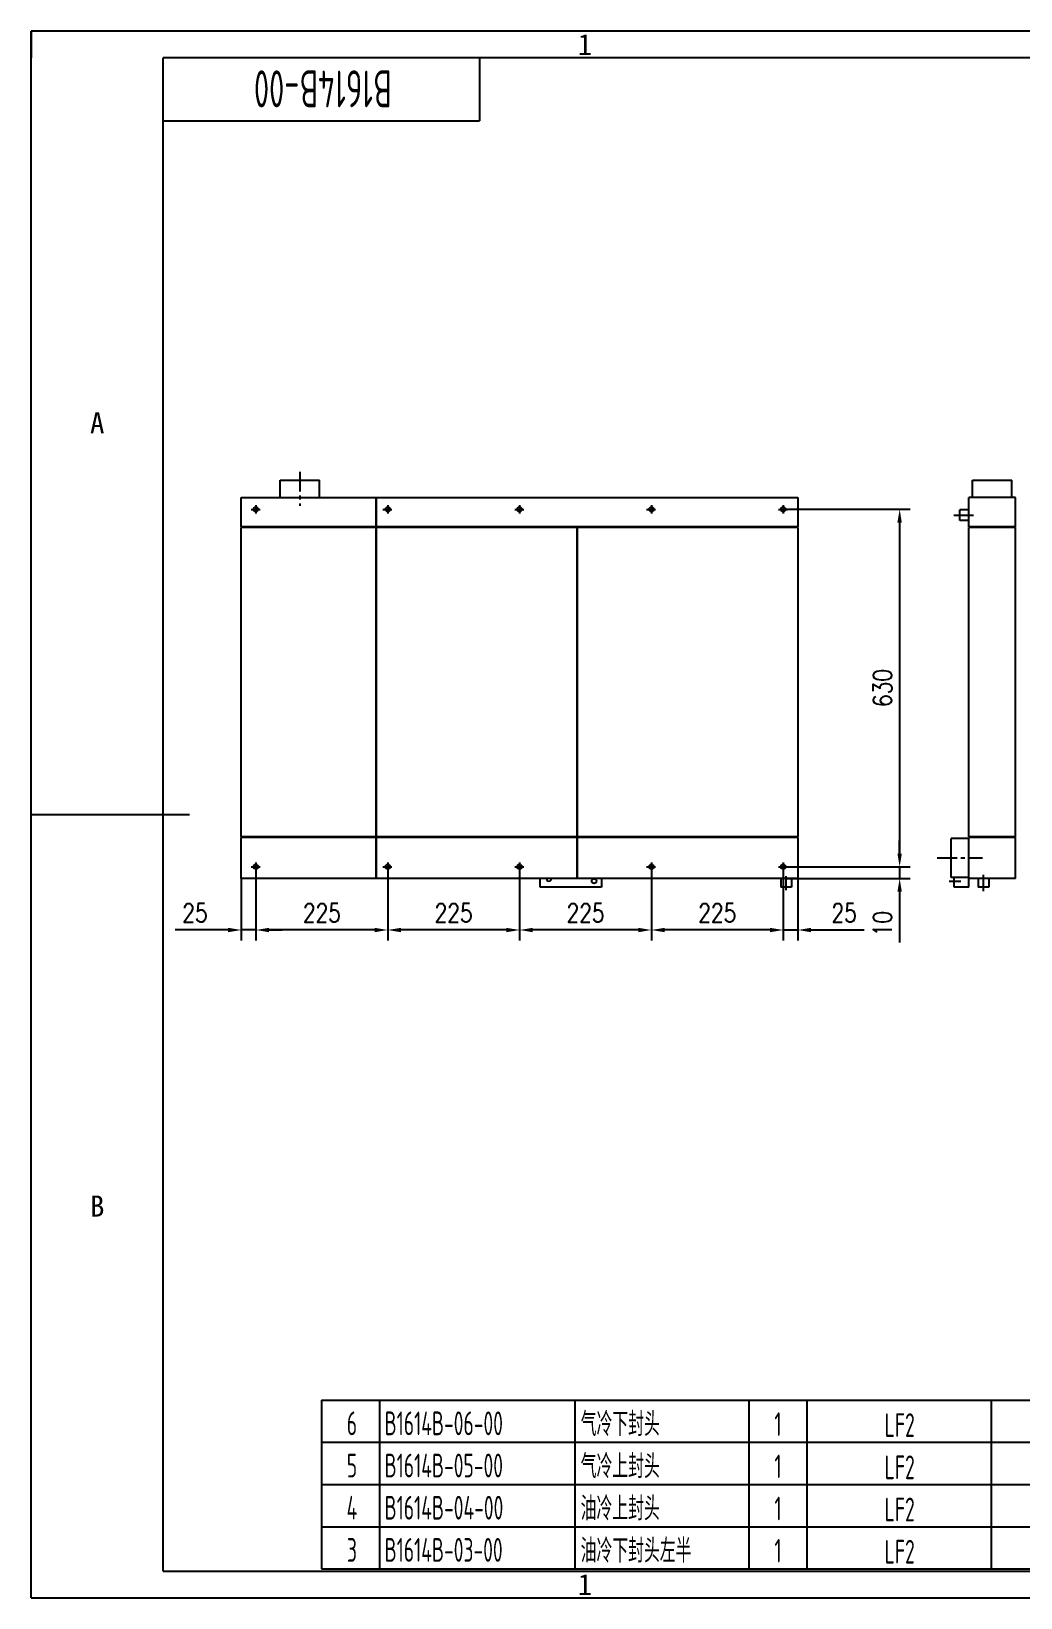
# Model space of a CAD drawing. Extents: x -225 to 3555, y -45 to 2628.
# Drawn here: x -225 to 1464, y -45 to 2628 of the extents above; entities that cross this region are included whole.
import ezdxf
from ezdxf.enums import TextEntityAlignment as Align

# ---------------------------------------------------------------- set-up
doc = ezdxf.new("R2010")
doc.units = 0
doc.header["$LTSCALE"] = 90
doc.linetypes.add('CENTER', pattern=[0.6, 0.375, -0.075, 0.075, -0.075])
doc.layers.get('0').update_dxf_attribs({"linetype": 'CONTINUOUS'})
doc.layers.get('Defpoints').update_dxf_attribs({"linetype": 'CONTINUOUS'})
for name, color, linetype in [('1轮廓实线层', 7, 'CONTINUOUS'), ('2细线层', 4, 'CONTINUOUS'), ('3中心线层', 1, 'CENTER'), ('6文字层', 3, 'CONTINUOUS'), ('7标注层', 4, 'CONTINUOUS'), ('图框层', 7, 'CONTINUOUS')]:
    doc.layers.add(name, color=color, linetype=linetype)
doc.styles.add('PC_TEXTSTYLE', font='isocp.shx', dxfattribs={"width": 0.8, "bigfont": 'hzfs.shx'})
doc.styles.add('TEXTSTYLE_0', font='txt', dxfattribs={"width": 0.8})
doc.styles.add('TH_GBDIM', font='romans.shx', dxfattribs={"width": 0.8, "bigfont": 'gbcbig.shx'})
doc.dimstyles.new('TH_GBDIM', dxfattribs={"dimscale": 9, "dimtxt": 3.5, "dimasz": 2.5, "dimexe": 2, "dimexo": 0, "dimgap": 1.5, "dimtad": 1, "dimdec": 1, "dimzin": 0, "dimdsep": 46, "dimtxsty": 'TH_GBDIM', "dimcen": 2.5, "dimclrd": 130, "dimclre": 130, "dimclrt": 3, "dimadec": 0, "dimazin": 0, "dimtfac": 0.714286, "dimtdec": 1, "dimtmove": 0, "dimatfit": 3, "dimfxl": 0, "dimtzin": 0, "dimlwd": -1, "dimlwe": -1, "dimarcsym": 0})

# ---------------------------------------------------------------- blocks, each defined once
blk = doc.blocks.new('*D5')
at = {"color": 130}
for p, q in [((133.4, 1182.3), (133.4, 1076.4)), ((158.4, 1202.2), (158.4, 1076.4)), ((110.9, 1094.4), (20.6, 1094.4)), ((158.4, 1094.4), (133.4, 1094.4)), ((180.9, 1094.4), (203.4, 1094.4))]:
    blk.add_line(p, q, dxfattribs=at)
for points in [[(110.9, 1098.1), (110.9, 1090.6), (133.4, 1094.4)], [(180.9, 1098.1), (180.9, 1090.6), (158.4, 1094.4)]]:
    blk.add_solid(points, dxfattribs=at)
at = {"layer": 'Defpoints', "color": 0}
for p in [(133.4, 1182.3), (158.4, 1202.2), (133.4, 1094.4)]:
    blk.add_point(p, dxfattribs=at)
at = {"color": 3, "insert": (54.5, 1123.6), "char_height": 31.5, "attachment_point": 5, "style": 'TH_GBDIM'}
blk.add_mtext('25{}{}', dxfattribs=at)
blk = doc.blocks.new('*D6')
at = {"layer": '7标注层', "color": 130}
for p, q in [((158.4, 1196.6), (158.4, 1076.4)), ((383.3, 1196.6), (383.3, 1076.4)), ((360.8, 1094.4), (180.9, 1094.4))]:
    blk.add_line(p, q, dxfattribs=at)
for points in [[(180.9, 1098.1), (180.9, 1090.6), (158.4, 1094.4)], [(360.8, 1098.1), (360.8, 1090.6), (383.3, 1094.4)]]:
    blk.add_solid(points, dxfattribs=at)
at = {"layer": 'Defpoints', "color": 0}
for p in [(158.4, 1196.6), (383.3, 1196.6), (158.4, 1094.4)]:
    blk.add_point(p, dxfattribs=at)
at = {"layer": '7标注层', "color": 3, "insert": (270.9, 1123.6), "char_height": 31.5, "attachment_point": 5, "style": 'TH_GBDIM'}
blk.add_mtext('225{}{}', dxfattribs=at)
blk = doc.blocks.new('*D7')
at = {"layer": '7标注层', "color": 130}
for p, q in [((383.4, 1195.1), (383.4, 1076.4)), ((608.3, 1195.1), (608.3, 1076.4)), ((585.8, 1094.4), (405.9, 1094.4))]:
    blk.add_line(p, q, dxfattribs=at)
for points in [[(405.9, 1098.1), (405.9, 1090.6), (383.4, 1094.4)], [(585.8, 1098.1), (585.8, 1090.6), (608.3, 1094.4)]]:
    blk.add_solid(points, dxfattribs=at)
at = {"layer": 'Defpoints', "color": 0}
for p in [(383.4, 1195.1), (608.3, 1195.1), (383.4, 1094.4)]:
    blk.add_point(p, dxfattribs=at)
at = {"layer": '7标注层', "color": 3, "insert": (495.9, 1123.6), "char_height": 31.5, "attachment_point": 5, "style": 'TH_GBDIM'}
blk.add_mtext('225{}{}', dxfattribs=at)
blk = doc.blocks.new('*D8')
at = {"layer": '7标注层', "color": 130}
for p, q in [((608.4, 1194.7), (608.4, 1076.4)), ((833.3, 1194.7), (833.3, 1076.4)), ((810.8, 1094.4), (630.9, 1094.4))]:
    blk.add_line(p, q, dxfattribs=at)
for points in [[(630.9, 1098.1), (630.9, 1090.6), (608.4, 1094.4)], [(810.8, 1098.1), (810.8, 1090.6), (833.3, 1094.4)]]:
    blk.add_solid(points, dxfattribs=at)
at = {"layer": 'Defpoints', "color": 0}
for p in [(608.4, 1194.7), (833.3, 1194.7), (608.4, 1094.4)]:
    blk.add_point(p, dxfattribs=at)
at = {"layer": '7标注层', "color": 3, "insert": (720.9, 1123.6), "char_height": 31.5, "attachment_point": 5, "style": 'TH_GBDIM'}
blk.add_mtext('225{}{}', dxfattribs=at)
blk = doc.blocks.new('*D9')
at = {"layer": '7标注层', "color": 130}
for p, q in [((833.4, 1196.1), (833.4, 1076.4)), ((1058.3, 1196.1), (1058.3, 1076.4)), ((1035.8, 1094.4), (855.9, 1094.4))]:
    blk.add_line(p, q, dxfattribs=at)
for points in [[(855.9, 1098.1), (855.9, 1090.6), (833.4, 1094.4)], [(1035.8, 1098.1), (1035.8, 1090.6), (1058.3, 1094.4)]]:
    blk.add_solid(points, dxfattribs=at)
at = {"layer": 'Defpoints', "color": 0}
for p in [(833.4, 1196.1), (1058.3, 1196.1), (833.4, 1094.4)]:
    blk.add_point(p, dxfattribs=at)
at = {"layer": '7标注层', "color": 3, "insert": (945.9, 1123.6), "char_height": 31.5, "attachment_point": 5, "style": 'TH_GBDIM'}
blk.add_mtext('225{}{}', dxfattribs=at)
blk = doc.blocks.new('PC_TYDH_BLOCK')
at = {"layer": '2细线层', "linetype": 'Continuous'}
for p in [(60, 0), (0, -12)]:
    blk.add_line(p, (60, -12), dxfattribs=at)
at = {"layer": '6文字层', "style": 'PC_TEXTSTYLE', "width": 1.815486}
blk.add_attdef('图样代号', text='', height=7, rotation=180, dxfattribs=at).set_placement((58.24, -2.4), (2.35, -2.4), align=Align.FIT)
blk = doc.blocks.new('PC_MXB_BLOCK')
at = {"layer": '1轮廓实线层'}
for p, q in [((-180, 8), (-180, 0)), ((0, 8), (0, 0))]:
    blk.add_line(p, q, dxfattribs=at)
at = {"layer": '2细线层'}
for p, q in [((-180, 8), (0, 8)), ((-169, 8), (-169, 0)), ((-132, 8), (-132, 0)), ((-99, 8), (-99, 0)), ((-88, 8), (-88, 0)), ((-53, 8), (-53, 0)), ((-42, 8), (-42, 0)), ((-30, 8), (-30, 0)), ((-180, 0), (0, 0))]:
    blk.add_line(p, q, dxfattribs=at)
at = {"layer": '6文字层', "style": 'PC_TEXTSTYLE'}
for tag, width, p, p2 in [('序号', 0.769182, (-178.38, 1.35), (-170.09, 1.35)), ('代号', 3.14773, (-168.05, 1.35), (-134.11, 1.35)), ('名称', 2.802424, (-130.87, 1.2), (-100.28, 1.2)), ('数量', 0.817449, (-97.88, 1.2), (-89, 1.2)), ('材料', 2.943328, (-86.43, 1.01), (-54.3, 1.01)), ('总重', 0.958888, (-41.2, 1.27), (-30.86, 1.27)), ('备注', 2.494074, (-28.61, 1.02), (-1.16, 1.02)), ('单重', 0.854038, (-52.21, 0.89), (-43, 0.89))]:
    blk.add_attdef(tag, text='', height=4.5, dxfattribs=dict(at, width=width)).set_placement(p, p2, align=Align.FIT)
blk = doc.blocks.new('*D42')
at = {"layer": '7标注层', "color": 130}
for p, q in [((1058.3, 1195.7), (1058.3, 1076.4)), ((1083.4, 1195.7), (1083.4, 1076.4)), ((1035.8, 1094.4), (1013.3, 1094.4)), ((1058.3, 1094.4), (1083.4, 1094.4)), ((1105.9, 1094.4), (1196.2, 1094.4))]:
    blk.add_line(p, q, dxfattribs=at)
for points in [[(1035.8, 1098.1), (1035.8, 1090.6), (1058.3, 1094.4)], [(1105.9, 1098.1), (1105.9, 1090.6), (1083.4, 1094.4)]]:
    blk.add_solid(points, dxfattribs=at)
at = {"layer": 'Defpoints', "color": 0}
for p in [(1058.3, 1195.7), (1083.4, 1195.7), (1083.4, 1094.4)]:
    blk.add_point(p, dxfattribs=at)
at = {"layer": '7标注层', "color": 3, "insert": (1162.3, 1123.6), "char_height": 31.5, "attachment_point": 5, "style": 'TH_GBDIM'}
blk.add_mtext('25{}{}', dxfattribs=at)
blk = doc.blocks.new('*D43')
at = {"layer": '7标注层', "color": 130}
for p, q in [((1257, 1224.8), (1257, 1247.3)), ((1064.9, 1202.3), (1275, 1202.3)), ((1064.9, 1182.3), (1275, 1182.3)), ((1257, 1202.3), (1257, 1182.3)), ((1257, 1159.8), (1257, 1073.1))]:
    blk.add_line(p, q, dxfattribs=at)
for points in [[(1253.2, 1224.8), (1260.7, 1224.8), (1257, 1202.3)], [(1253.2, 1159.8), (1260.7, 1159.8), (1257, 1182.3)]]:
    blk.add_solid(points, dxfattribs=at)
at = {"layer": 'Defpoints', "color": 0}
for p in [(1064.9, 1202.3), (1064.9, 1182.3), (1257, 1182.3)]:
    blk.add_point(p, dxfattribs=at)
at = {"layer": '7标注层', "color": 3, "insert": (1227.7, 1105.2), "char_height": 31.5, "attachment_point": 5, "rotation": 90, "style": 'TH_GBDIM'}
blk.add_mtext('10{}{}', dxfattribs=at)
blk = doc.blocks.new('*D44')
at = {"layer": '7标注层', "color": 130}
for p, q in [((1064.5, 1812.3), (1275, 1812.3)), ((1257, 1789.8), (1257, 1224.8)), ((1064.5, 1202.3), (1275, 1202.3))]:
    blk.add_line(p, q, dxfattribs=at)
for points in [[(1253.2, 1789.8), (1260.7, 1789.8), (1257, 1812.3)], [(1253.2, 1224.8), (1260.7, 1224.8), (1257, 1202.3)]]:
    blk.add_solid(points, dxfattribs=at)
at = {"layer": 'Defpoints', "color": 0}
for p in [(1064.5, 1812.3), (1064.5, 1202.3), (1257, 1202.3)]:
    blk.add_point(p, dxfattribs=at)
at = {"layer": '7标注层', "color": 3, "insert": (1227.7, 1507.3), "char_height": 31.5, "attachment_point": 5, "rotation": 90, "style": 'TH_GBDIM'}
blk.add_mtext('630{}{}', dxfattribs=at)

msp = doc.modelspace()

# ---------------------------------------------------------------- linework, layer by layer
at = {"color": 7, "linetype": 'Continuous'}
for p, q in [((199.86, 1862.27), (266.86, 1862.27)), ((199.86, 1832.27), (199.86, 1862.27)), ((266.86, 1832.27), (266.86, 1862.27)), ((1381.43, 1862.27), (1448.43, 1862.27)), ((1381.43, 1832.27), (1381.43, 1862.27)), ((1448.43, 1832.27), (1448.43, 1862.27)), ((133.36, 1832.27), (363.36, 1832.27)), ((133.36, 1782.27), (133.36, 1832.27)), ((363.36, 1782.27), (363.36, 1832.27)), ((364.36, 1832.27), (1083.36, 1832.27)), ((364.36, 1782.27), (364.36, 1832.27)), ((1083.36, 1832.27), (1083.36, 1782.27)), ((1454.93, 1832.27), (1374.93, 1832.27)), ((1374.93, 1782.27), (1374.93, 1832.27)), ((1454.93, 1782.27), (1454.93, 1832.27)), ((1374.93, 1811.27), (1359.93, 1811.27)), ((1359.93, 1793.27), (1359.93, 1811.27)), ((1374.93, 1793.27), (1359.93, 1793.27)), ((363.36, 1782.27), (133.36, 1782.27)), ((363.36, 1781.27), (133.36, 1781.27)), ((133.36, 1253.27), (133.36, 1781.27)), ((363.36, 1253.27), (363.36, 1781.27)), ((1083.36, 1782.27), (364.36, 1782.27)), ((706.36, 1781.27), (364.36, 1781.27)), ((364.36, 1253.27), (364.36, 1781.27)), ((706.36, 1253.27), (706.36, 1781.27)), ((1083.36, 1781.27), (707.36, 1781.27)), ((707.36, 1253.27), (707.36, 1781.27)), ((1083.36, 1781.27), (1083.36, 1253.27)), ((1454.93, 1782.27), (1374.93, 1782.27)), ((1454.93, 1781.27), (1374.93, 1781.27)), ((1374.93, 1253.27), (1374.93, 1781.27)), ((1454.93, 1253.27), (1454.93, 1781.27)), ((363.36, 1253.27), (133.36, 1253.27)), ((363.36, 1252.27), (133.36, 1252.27)), ((133.36, 1182.27), (133.36, 1252.27)), ((363.36, 1182.27), (363.36, 1252.27)), ((706.36, 1253.27), (364.36, 1253.27)), ((706.36, 1252.27), (364.36, 1252.27)), ((364.36, 1182.27), (364.36, 1252.27)), ((706.36, 1182.27), (706.36, 1252.27)), ((707.36, 1245.27), (706.36, 1245.27)), ((1083.36, 1253.27), (707.36, 1253.27)), ((707.36, 1182.27), (707.36, 1252.27)), ((1083.36, 1252.27), (707.36, 1252.27)), ((1083.36, 1252.27), (1083.36, 1182.27)), ((1344.93, 1183.77), (1344.93, 1250.77)), ((1374.93, 1250.77), (1344.93, 1250.77)), ((1454.93, 1253.27), (1374.93, 1253.27)), ((1374.93, 1167.27), (1374.93, 1252.27)), ((1454.93, 1252.27), (1374.93, 1252.27)), ((1454.93, 1182.27), (1454.93, 1252.27)), ((363.36, 1182.27), (133.36, 1182.27)), ((158.27, 1202.27), (158.45, 1202.27)), ((158.36, 1202.18), (158.36, 1202.36)), ((706.36, 1182.27), (364.36, 1182.27)), ((643.36, 1167.27), (643.36, 1182.27)), ((1083.36, 1182.27), (707.36, 1182.27)), ((748.36, 1182.27), (748.36, 1167.27)), ((1054.36, 1182.27), (1054.36, 1167.27)), ((1072.36, 1182.27), (1072.36, 1167.27)), ((1374.93, 1183.77), (1344.93, 1183.77)), ((1349.93, 1167.27), (1349.93, 1183.77)), ((1454.93, 1182.27), (1374.93, 1182.27)), ((1390.93, 1182.27), (1390.93, 1167.27)), ((1408.93, 1182.27), (1408.93, 1167.27)), ((748.36, 1167.27), (643.36, 1167.27)), ((1072.36, 1167.27), (1054.36, 1167.27)), ((1374.93, 1167.27), (1349.93, 1167.27)), ((1408.93, 1167.27), (1390.93, 1167.27))]:
    msp.add_line(p, q, dxfattribs=at)
msp.add_line((133.36, 1182.27), (133.36, 1202.27))
for centre in [(158.36, 1812.27), (383.36, 1812.27), (608.36, 1812.27), (833.36, 1812.27), (1058.36, 1812.27), (158.36, 1202.27), (383.36, 1202.27), (608.36, 1202.27), (833.36, 1202.27), (1058.36, 1202.27), (735.36, 1177.77)]:
    msp.add_circle(centre, 4, dxfattribs=at)
msp.add_arc((658.36, 1181.77), 4, 172.81924, 7.18076, dxfattribs=at)
msp.add_solid([(159.87, 1206.17), (159.93, 1206.15), (159.83, 1205.99)], dxfattribs=at)
at = {"layer": '1轮廓实线层'}
for p, q in [((0, 0), (0, 2583)), ((3510, 2583), (0, 2583)), ((-225, 1291.5), (45, 1291.5)), ((0, 0), (3510, 0))]:
    msp.add_line(p, q, dxfattribs=at)
at = {"layer": '2细线层'}
for p, q in [((-225, -45), (-225, 2628)), ((3555, 2628), (-225, 2628)), ((-225, 2628), (-225, 2583)), ((-225, 1291.5), (0, 1291.5)), ((-225, -45), (-225, 0)), ((-225, -45), (3555, -45)), ((-225, -45), (0, -45))]:
    msp.add_line(p, q, dxfattribs=at)
at = {"layer": '3中心线层'}
for p, q in [((233.36, 1876.43), (233.36, 1818.48)), ((158.35, 1819.65), (158.35, 1805.14)), ((383.35, 1819.65), (383.35, 1805.14)), ((608.35, 1819.65), (608.35, 1805.14)), ((833.35, 1819.65), (833.35, 1805.14)), ((1058.35, 1819.65), (1058.35, 1805.14)), ((150.08, 1812.27), (165.5, 1812.27)), ((375.08, 1812.27), (390.5, 1812.27)), ((600.08, 1812.27), (615.5, 1812.27)), ((825.08, 1812.27), (840.5, 1812.27)), ((1050.08, 1812.27), (1065.5, 1812.27)), ((1349.55, 1802.27), (1382.87, 1802.27)), ((158.35, 1209.65), (158.35, 1195.14)), ((383.35, 1209.65), (383.35, 1195.14)), ((608.35, 1209.65), (608.35, 1195.14)), ((833.35, 1209.65), (833.35, 1195.14)), ((1058.35, 1209.65), (1058.35, 1195.14)), ((1321.15, 1217.27), (1398.33, 1217.27)), ((150.08, 1202.27), (165.5, 1202.27)), ((375.08, 1202.27), (390.5, 1202.27)), ((600.08, 1202.27), (615.5, 1202.27)), ((825.08, 1202.27), (840.5, 1202.27)), ((1050.08, 1202.27), (1065.5, 1202.27)), ((1063.36, 1162.4), (1063.36, 1186.49)), ((1341.39, 1177.77), (1361.58, 1177.77)), ((1399.93, 1160.85), (1399.93, 1188.8))]:
    msp.add_line(p, q, dxfattribs=at)

# ---------------------------------------------------------------- block references
at = {"layer": '图框层'}
ref = msp.add_blockref('PC_TYDH_BLOCK', (0, 2583), dxfattribs=dict(at, xscale=9, yscale=9, zscale=9))
ref.add_attrib('图样代号', 'B1614B-00', dxfattribs={"layer": '6文字层', "height": 63, "rotation": 180, "style": 'PC_TEXTSTYLE', "width": 0.667}).set_placement((272.64, 2561.37), align=Align.CENTER)
ref = msp.add_blockref('PC_MXB_BLOCK', (1890.36, 220.12), dxfattribs=dict(at, xscale=9, yscale=9, zscale=9))
ref.add_attrib('材料', 'LF2', dxfattribs={"layer": '6文字层', "height": 40.5, "style": 'PC_TEXTSTYLE', "width": 0.667}).set_placement((1257.04, 229.21), align=Align.CENTER)
ref.add_attrib('代号', 'B1614B-06-00', (377.94, 232.26), dxfattribs={"layer": '6文字层', "height": 40.5, "style": 'PC_TEXTSTYLE', "width": 0.667})
ref.add_attrib('序号', '6', dxfattribs={"layer": '6文字层', "height": 40.5, "style": 'PC_TEXTSTYLE', "width": 0.667}).set_placement((322.24, 232.26), align=Align.CENTER)
ref.add_attrib('名称', '气冷下封头', (712.56, 230.88), dxfattribs={"layer": '6文字层', "height": 40.5, "style": 'PC_TEXTSTYLE', "width": 0.667})
ref.add_attrib('数量', '1', dxfattribs={"layer": '6文字层', "height": 40.5, "style": 'PC_TEXTSTYLE', "width": 0.667}).set_placement((1049.4, 230.88), align=Align.CENTER)
ref = msp.add_blockref('PC_MXB_BLOCK', (1890.36, 148.12), dxfattribs=dict(at, xscale=9, yscale=9, zscale=9))
ref.add_attrib('材料', 'LF2', dxfattribs={"layer": '6文字层', "height": 40.5, "style": 'PC_TEXTSTYLE', "width": 0.667}).set_placement((1257.04, 157.21), align=Align.CENTER)
ref.add_attrib('代号', 'B1614B-05-00', (377.94, 160.26), dxfattribs={"layer": '6文字层', "height": 40.5, "style": 'PC_TEXTSTYLE', "width": 0.667})
ref.add_attrib('序号', '5', dxfattribs={"layer": '6文字层', "height": 40.5, "style": 'PC_TEXTSTYLE', "width": 0.667}).set_placement((322.24, 160.26), align=Align.CENTER)
ref.add_attrib('名称', '气冷上封头', (712.56, 158.88), dxfattribs={"layer": '6文字层', "height": 40.5, "style": 'PC_TEXTSTYLE', "width": 0.667})
ref.add_attrib('数量', '1', dxfattribs={"layer": '6文字层', "height": 40.5, "style": 'PC_TEXTSTYLE', "width": 0.667}).set_placement((1049.4, 158.88), align=Align.CENTER)
ref = msp.add_blockref('PC_MXB_BLOCK', (1890.36, 76.12), dxfattribs=dict(at, xscale=9, yscale=9, zscale=9))
ref.add_attrib('材料', 'LF2', dxfattribs={"layer": '6文字层', "height": 40.5, "style": 'PC_TEXTSTYLE', "width": 0.667}).set_placement((1257.04, 85.21), align=Align.CENTER)
ref.add_attrib('代号', 'B1614B-04-00', (377.94, 88.26), dxfattribs={"layer": '6文字层', "height": 40.5, "style": 'PC_TEXTSTYLE', "width": 0.667})
ref.add_attrib('序号', '4', dxfattribs={"layer": '6文字层', "height": 40.5, "style": 'PC_TEXTSTYLE', "width": 0.667}).set_placement((322.24, 88.26), align=Align.CENTER)
ref.add_attrib('名称', '油冷上封头', (712.56, 86.88), dxfattribs={"layer": '6文字层', "height": 40.5, "style": 'PC_TEXTSTYLE', "width": 0.667})
ref.add_attrib('数量', '1', dxfattribs={"layer": '6文字层', "height": 40.5, "style": 'PC_TEXTSTYLE', "width": 0.667}).set_placement((1049.4, 86.88), align=Align.CENTER)
ref = msp.add_blockref('PC_MXB_BLOCK', (1890.36, 4.12), dxfattribs=dict(at, xscale=9, yscale=9, zscale=9))
ref.add_attrib('材料', 'LF2', dxfattribs={"layer": '6文字层', "height": 40.5, "style": 'PC_TEXTSTYLE', "width": 0.667}).set_placement((1257.04, 13.21), align=Align.CENTER)
ref.add_attrib('代号', 'B1614B-03-00', (377.94, 16.26), dxfattribs={"layer": '6文字层', "height": 40.5, "style": 'PC_TEXTSTYLE', "width": 0.667})
ref.add_attrib('序号', '3', dxfattribs={"layer": '6文字层', "height": 40.5, "style": 'PC_TEXTSTYLE', "width": 0.667}).set_placement((322.24, 16.26), align=Align.CENTER)
ref.add_attrib('名称', '油冷下封头左半', (712.56, 14.88), dxfattribs={"layer": '6文字层', "height": 40.5, "style": 'PC_TEXTSTYLE', "width": 0.667})
ref.add_attrib('数量', '1', dxfattribs={"layer": '6文字层', "height": 40.5, "style": 'PC_TEXTSTYLE', "width": 0.667}).set_placement((1049.4, 14.88), align=Align.CENTER)

# ---------------------------------------------------------------- texts
at = {"layer": '6文字层', "style": 'TEXTSTYLE_0'}
for s, p in [('1', (720, 2605.5)), ('A', (-112.5, 1959.75)), ('B', (-112.5, 623.25)), ('1', (720, -22.5))]:
    msp.add_text(s, height=36, dxfattribs=at).set_placement(p, align=Align.MIDDLE)

# ---------------------------------------------------------------- dimensions: what is measured, and where the dimension line sits
dim = msp.add_linear_dim(base=(133.36, 1094.37), p1=(158.36, 1202.18), p2=(133.36, 1182.27), text='25{}{}', dimstyle='TH_GBDIM')
dim.commit()
dim.dimension.update_dxf_attribs({"geometry": '*D5', "text_midpoint": (54.46, 1123.62)})
at = {"layer": '7标注层'}
for p1, p2, distance, text, override, picture, middle in [((1064.53, 1812.27), (1064.53, 1202.27), 192.43, '630{}{}', {"dimgap": 1.5, "dimtad": 1, "dimjust": 0, "dimdec": 1, "dimlfac": 1, "dimse1": 0, "dimse2": 0, "dimsd1": 0, "dimsd2": 0, "dimclrt": 3, "dimtvp": 0}, '*D44', (1227.7, 1507.27)), ((1064.92, 1202.27), (1064.92, 1182.27), 192.04, '10{}{}', {"dimgap": 1.5, "dimtad": 1, "dimjust": 0, "dimdec": 1, "dimlfac": 1, "dimse1": 0, "dimse2": 0, "dimsd1": 0, "dimsd2": 0, "dimclrt": 3, "dimtvp": 0}, '*D43', (1227.7, 1105.17)), ((383.35, 1196.57), (158.36, 1196.57), 102.2, '225{}{}', {"dimgap": 1.5, "dimtad": 1, "dimjust": 0, "dimse1": 0, "dimse2": 0, "dimsd1": 0, "dimsd2": 0, "dimclrt": 3, "dimtvp": 0}, '*D6', (270.85, 1123.62)), ((608.35, 1195.1), (383.36, 1195.1), 100.73, '225{}{}', {"dimgap": 1.5, "dimtad": 1, "dimjust": 0, "dimse1": 0, "dimse2": 0, "dimsd1": 0, "dimsd2": 0, "dimclrt": 3, "dimtvp": 0}, '*D7', (495.85, 1123.62)), ((833.35, 1194.72), (608.36, 1194.72), 100.35, '225{}{}', {"dimgap": 1.5, "dimtad": 1, "dimjust": 0, "dimse1": 0, "dimse2": 0, "dimsd1": 0, "dimsd2": 0, "dimclrt": 3, "dimtvp": 0}, '*D8', (720.85, 1123.62)), ((1058.35, 1196.14), (833.36, 1196.14), 101.77, '225{}{}', {"dimgap": 1.5, "dimtad": 1, "dimjust": 0, "dimse1": 0, "dimse2": 0, "dimsd1": 0, "dimsd2": 0, "dimclrt": 3, "dimtvp": 0}, '*D9', (945.85, 1123.62)), ((1058.35, 1195.71), (1083.36, 1195.71), -101.34, '25{}{}', {"dimgap": 1.5, "dimtad": 1, "dimjust": 0, "dimse1": 0, "dimse2": 0, "dimsd1": 0, "dimsd2": 0, "dimclrt": 3, "dimtvp": 0}, '*D42', (1162.26, 1123.62))]:
    dim = msp.add_aligned_dim(p1=p1, p2=p2, distance=distance, text=text, dimstyle='TH_GBDIM', override=override, dxfattribs=at)
    dim.commit()
    dim.dimension.update_dxf_attribs({"geometry": picture, "text_midpoint": middle})

doc.saveas('drawing.dxf')
